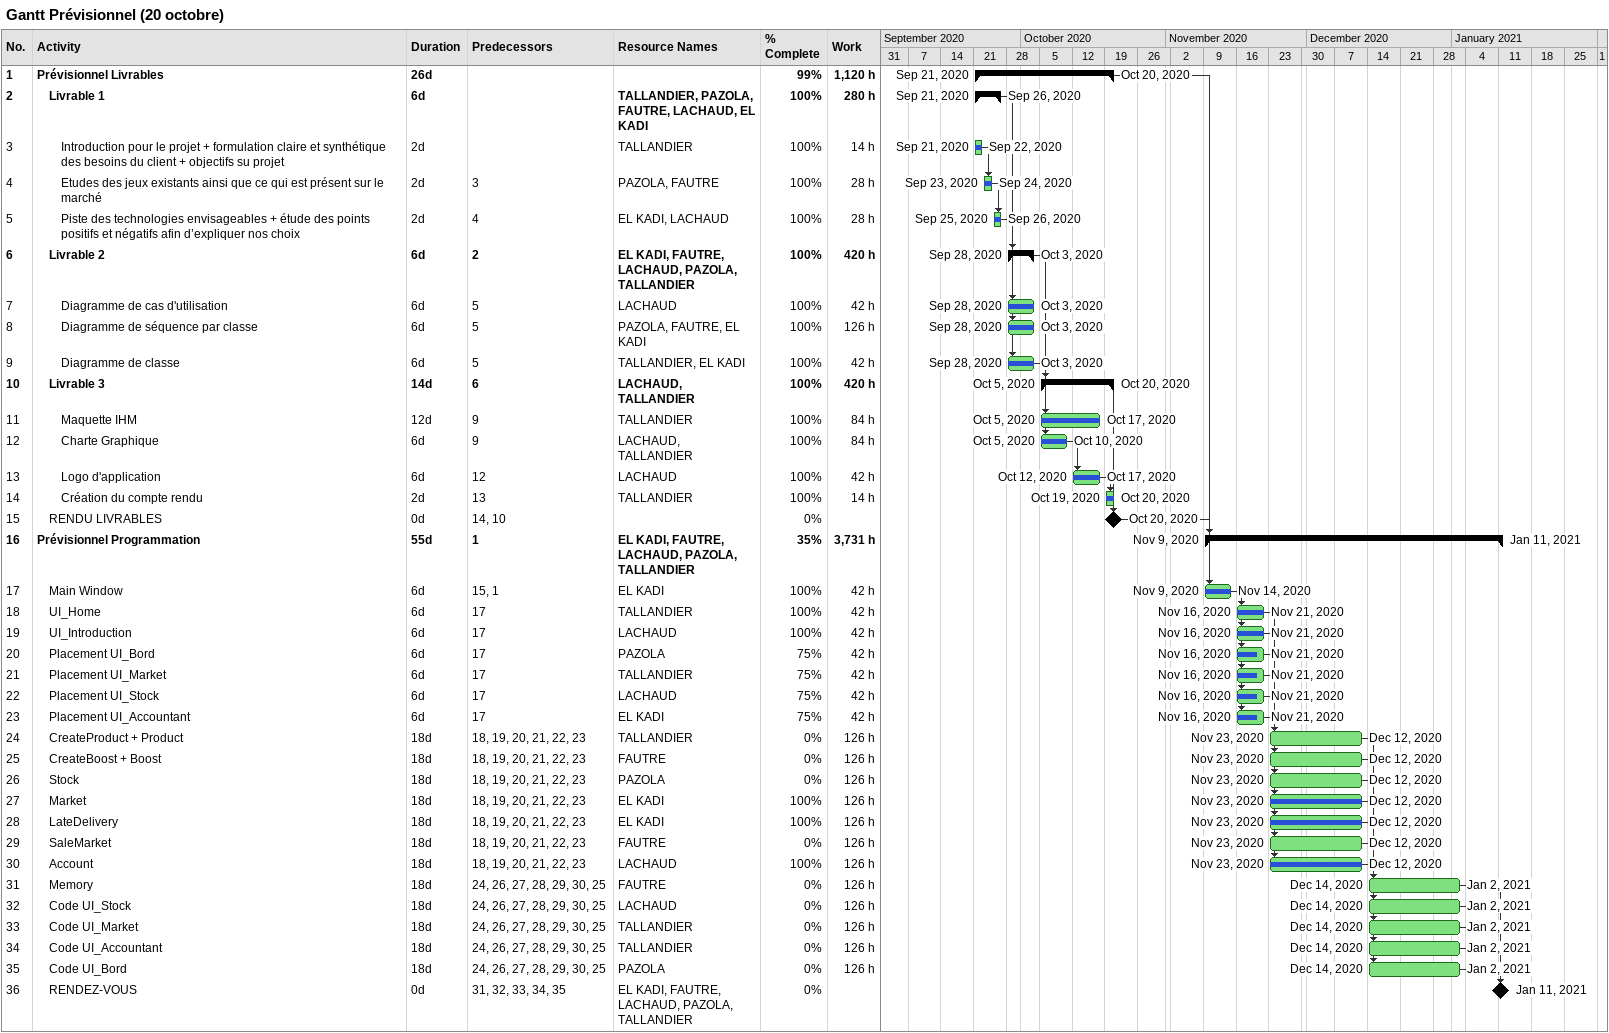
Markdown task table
Gantt Prévisionnel (20 octobre)

| ID | Level | Task | Duration | Start | Finish | Predecessors | Resources | % complete | Work (h) |
|---|---|---|---|---|---|---|---|---|---|
| 1 | 1 | **Prévisionnel Livrables** | 26d | 2020-09-21 | 2020-10-20 |  |  | 99 | 1120 |
| 2 | 2 | **Livrable 1** | 6d | 2020-09-21 | 2020-09-26 |  | TALLANDIER, PAZOLA, FAUTRE, LACHAUD, EL KADI | 100 | 280 |
| 3 | 3 | Introduction pour le projet + formulation claire et synthétique des besoins du client + objectifs su projet | 2d | 2020-09-21 | 2020-09-22 |  | TALLANDIER | 100 | 14 |
| 4 | 3 | Etudes des jeux existants ainsi que ce qui est présent sur le marché | 2d | 2020-09-23 | 2020-09-24 | 3 | PAZOLA, FAUTRE | 100 | 28 |
| 5 | 3 | Piste des technologies envisageables + étude des points positifs et négatifs afin d’expliquer nos choix | 2d | 2020-09-25 | 2020-09-26 | 4 | EL KADI, LACHAUD | 100 | 28 |
| 6 | 2 | **Livrable 2** | 6d | 2020-09-28 | 2020-10-03 | 2 | EL KADI, FAUTRE, LACHAUD, PAZOLA, TALLANDIER | 100 | 420 |
| 7 | 3 | Diagramme de cas d'utilisation | 6d | 2020-09-28 | 2020-10-03 | 5 | LACHAUD | 100 | 42 |
| 8 | 3 | Diagramme de séquence par classe | 6d | 2020-09-28 | 2020-10-03 | 5 | PAZOLA, FAUTRE, EL KADI | 100 | 126 |
| 9 | 3 | Diagramme de classe | 6d | 2020-09-28 | 2020-10-03 | 5 | TALLANDIER, EL KADI | 100 | 42 |
| 10 | 2 | **Livrable 3** | 14d | 2020-10-05 | 2020-10-20 | 6 | LACHAUD, TALLANDIER | 100 | 420 |
| 11 | 3 | Maquette IHM | 12d | 2020-10-05 | 2020-10-17 | 9 | TALLANDIER | 100 | 84 |
| 12 | 3 | Charte Graphique | 6d | 2020-10-05 | 2020-10-10 | 9 | LACHAUD, TALLANDIER | 100 | 84 |
| 13 | 3 | Logo d'application | 6d | 2020-10-12 | 2020-10-17 | 12 | LACHAUD | 100 | 42 |
| 14 | 3 | Création du compte rendu | 2d | 2020-10-19 | 2020-10-20 | 13 | TALLANDIER | 100 | 14 |
| 15 | 2 | RENDU LIVRABLES | 0d | 2020-10-20 | 2020-10-20 | 14, 10 |  | 0 |  |
| 16 | 1 | **Prévisionnel Programmation** | 55d | 2020-11-09 | 2021-01-11 | 1 | EL KADI, FAUTRE, LACHAUD, PAZOLA, TALLANDIER | 35 | 3731 |
| 17 | 2 | Main Window | 6d | 2020-11-09 | 2020-11-14 | 15, 1 | EL KADI | 100 | 42 |
| 18 | 2 | UI_Home | 6d | 2020-11-16 | 2020-11-21 | 17 | TALLANDIER | 100 | 42 |
| 19 | 2 | UI_Introduction | 6d | 2020-11-16 | 2020-11-21 | 17 | LACHAUD | 100 | 42 |
| 20 | 2 | Placement UI_Bord | 6d | 2020-11-16 | 2020-11-21 | 17 | PAZOLA | 75 | 42 |
| 21 | 2 | Placement UI_Market | 6d | 2020-11-16 | 2020-11-21 | 17 | TALLANDIER | 75 | 42 |
| 22 | 2 | Placement UI_Stock | 6d | 2020-11-16 | 2020-11-21 | 17 | LACHAUD | 75 | 42 |
| 23 | 2 | Placement UI_Accountant | 6d | 2020-11-16 | 2020-11-21 | 17 | EL KADI | 75 | 42 |
| 24 | 2 | CreateProduct + Product | 18d | 2020-11-23 | 2020-12-12 | 18, 19, 20, 21, 22, 23 | TALLANDIER | 0 | 126 |
| 25 | 2 | CreateBoost + Boost | 18d | 2020-11-23 | 2020-12-12 | 18, 19, 20, 21, 22, 23 | FAUTRE | 0 | 126 |
| 26 | 2 | Stock | 18d | 2020-11-23 | 2020-12-12 | 18, 19, 20, 21, 22, 23 | PAZOLA | 0 | 126 |
| 27 | 2 | Market | 18d | 2020-11-23 | 2020-12-12 | 18, 19, 20, 21, 22, 23 | EL KADI | 100 | 126 |
| 28 | 2 | LateDelivery | 18d | 2020-11-23 | 2020-12-12 | 18, 19, 20, 21, 22, 23 | EL KADI | 100 | 126 |
| 29 | 2 | SaleMarket | 18d | 2020-11-23 | 2020-12-12 | 18, 19, 20, 21, 22, 23 | FAUTRE | 0 | 126 |
| 30 | 2 | Account | 18d | 2020-11-23 | 2020-12-12 | 18, 19, 20, 21, 22, 23 | LACHAUD | 100 | 126 |
| 31 | 2 | Memory | 18d | 2020-12-14 | 2021-01-02 | 24, 26, 27, 28, 29, 30, 25 | FAUTRE | 0 | 126 |
| 32 | 2 | Code UI_Stock | 18d | 2020-12-14 | 2021-01-02 | 24, 26, 27, 28, 29, 30, 25 | LACHAUD | 0 | 126 |
| 33 | 2 | Code UI_Market | 18d | 2020-12-14 | 2021-01-02 | 24, 26, 27, 28, 29, 30, 25 | TALLANDIER | 0 | 126 |
| 34 | 2 | Code UI_Accountant | 18d | 2020-12-14 | 2021-01-02 | 24, 26, 27, 28, 29, 30, 25 | TALLANDIER | 0 | 126 |
| 35 | 2 | Code UI_Bord | 18d | 2020-12-14 | 2021-01-02 | 24, 26, 27, 28, 29, 30, 25 | PAZOLA | 0 | 126 |
| 36 | 2 | RENDEZ-VOUS | 0d | 2021-01-11 | 2021-01-11 | 31, 32, 33, 34, 35 | EL KADI, FAUTRE, LACHAUD, PAZOLA, TALLANDIER | 0 |  |
